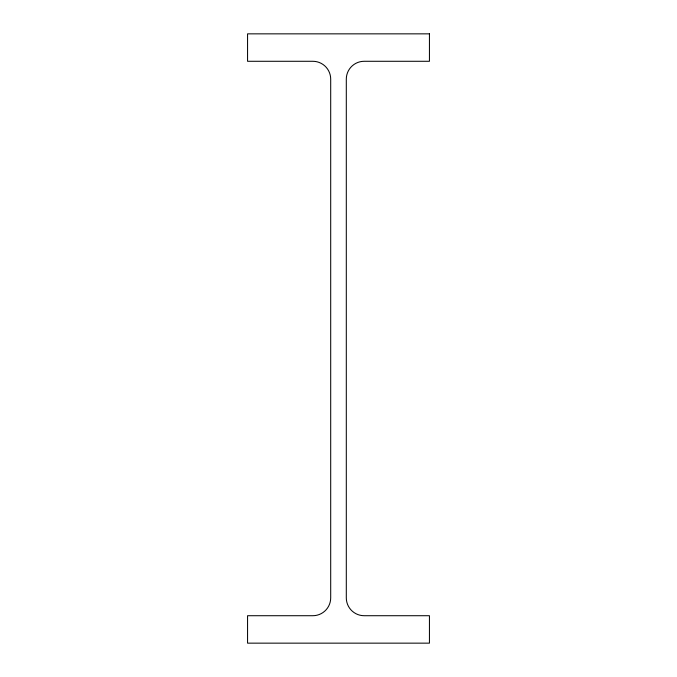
<?xml version="1.0" encoding="UTF-8"?>
<svg xmlns="http://www.w3.org/2000/svg" width="677" height="677" viewBox="0 0 677 677"><rect width="100%" height="100%" fill="white"/><g stroke="black" fill="none" stroke-linecap="round" stroke-linejoin="round"><path stroke-width="1.02" d="M429.438 33.85L247.562 33.85L247.562 61.285L312.808 61.285A17.881 17.881 0 0 1 330.698 79.167L330.698 597.833A17.881 17.881 0 0 1 312.808 615.715L247.562 615.715L247.562 643.15L429.438 643.15L429.438 615.715L364.192 615.715A17.881 17.881 0 0 1 346.302 597.833L346.302 79.167A17.881 17.881 0 0 1 364.192 61.285L429.438 61.285L429.438 33.85"/></g></svg>
